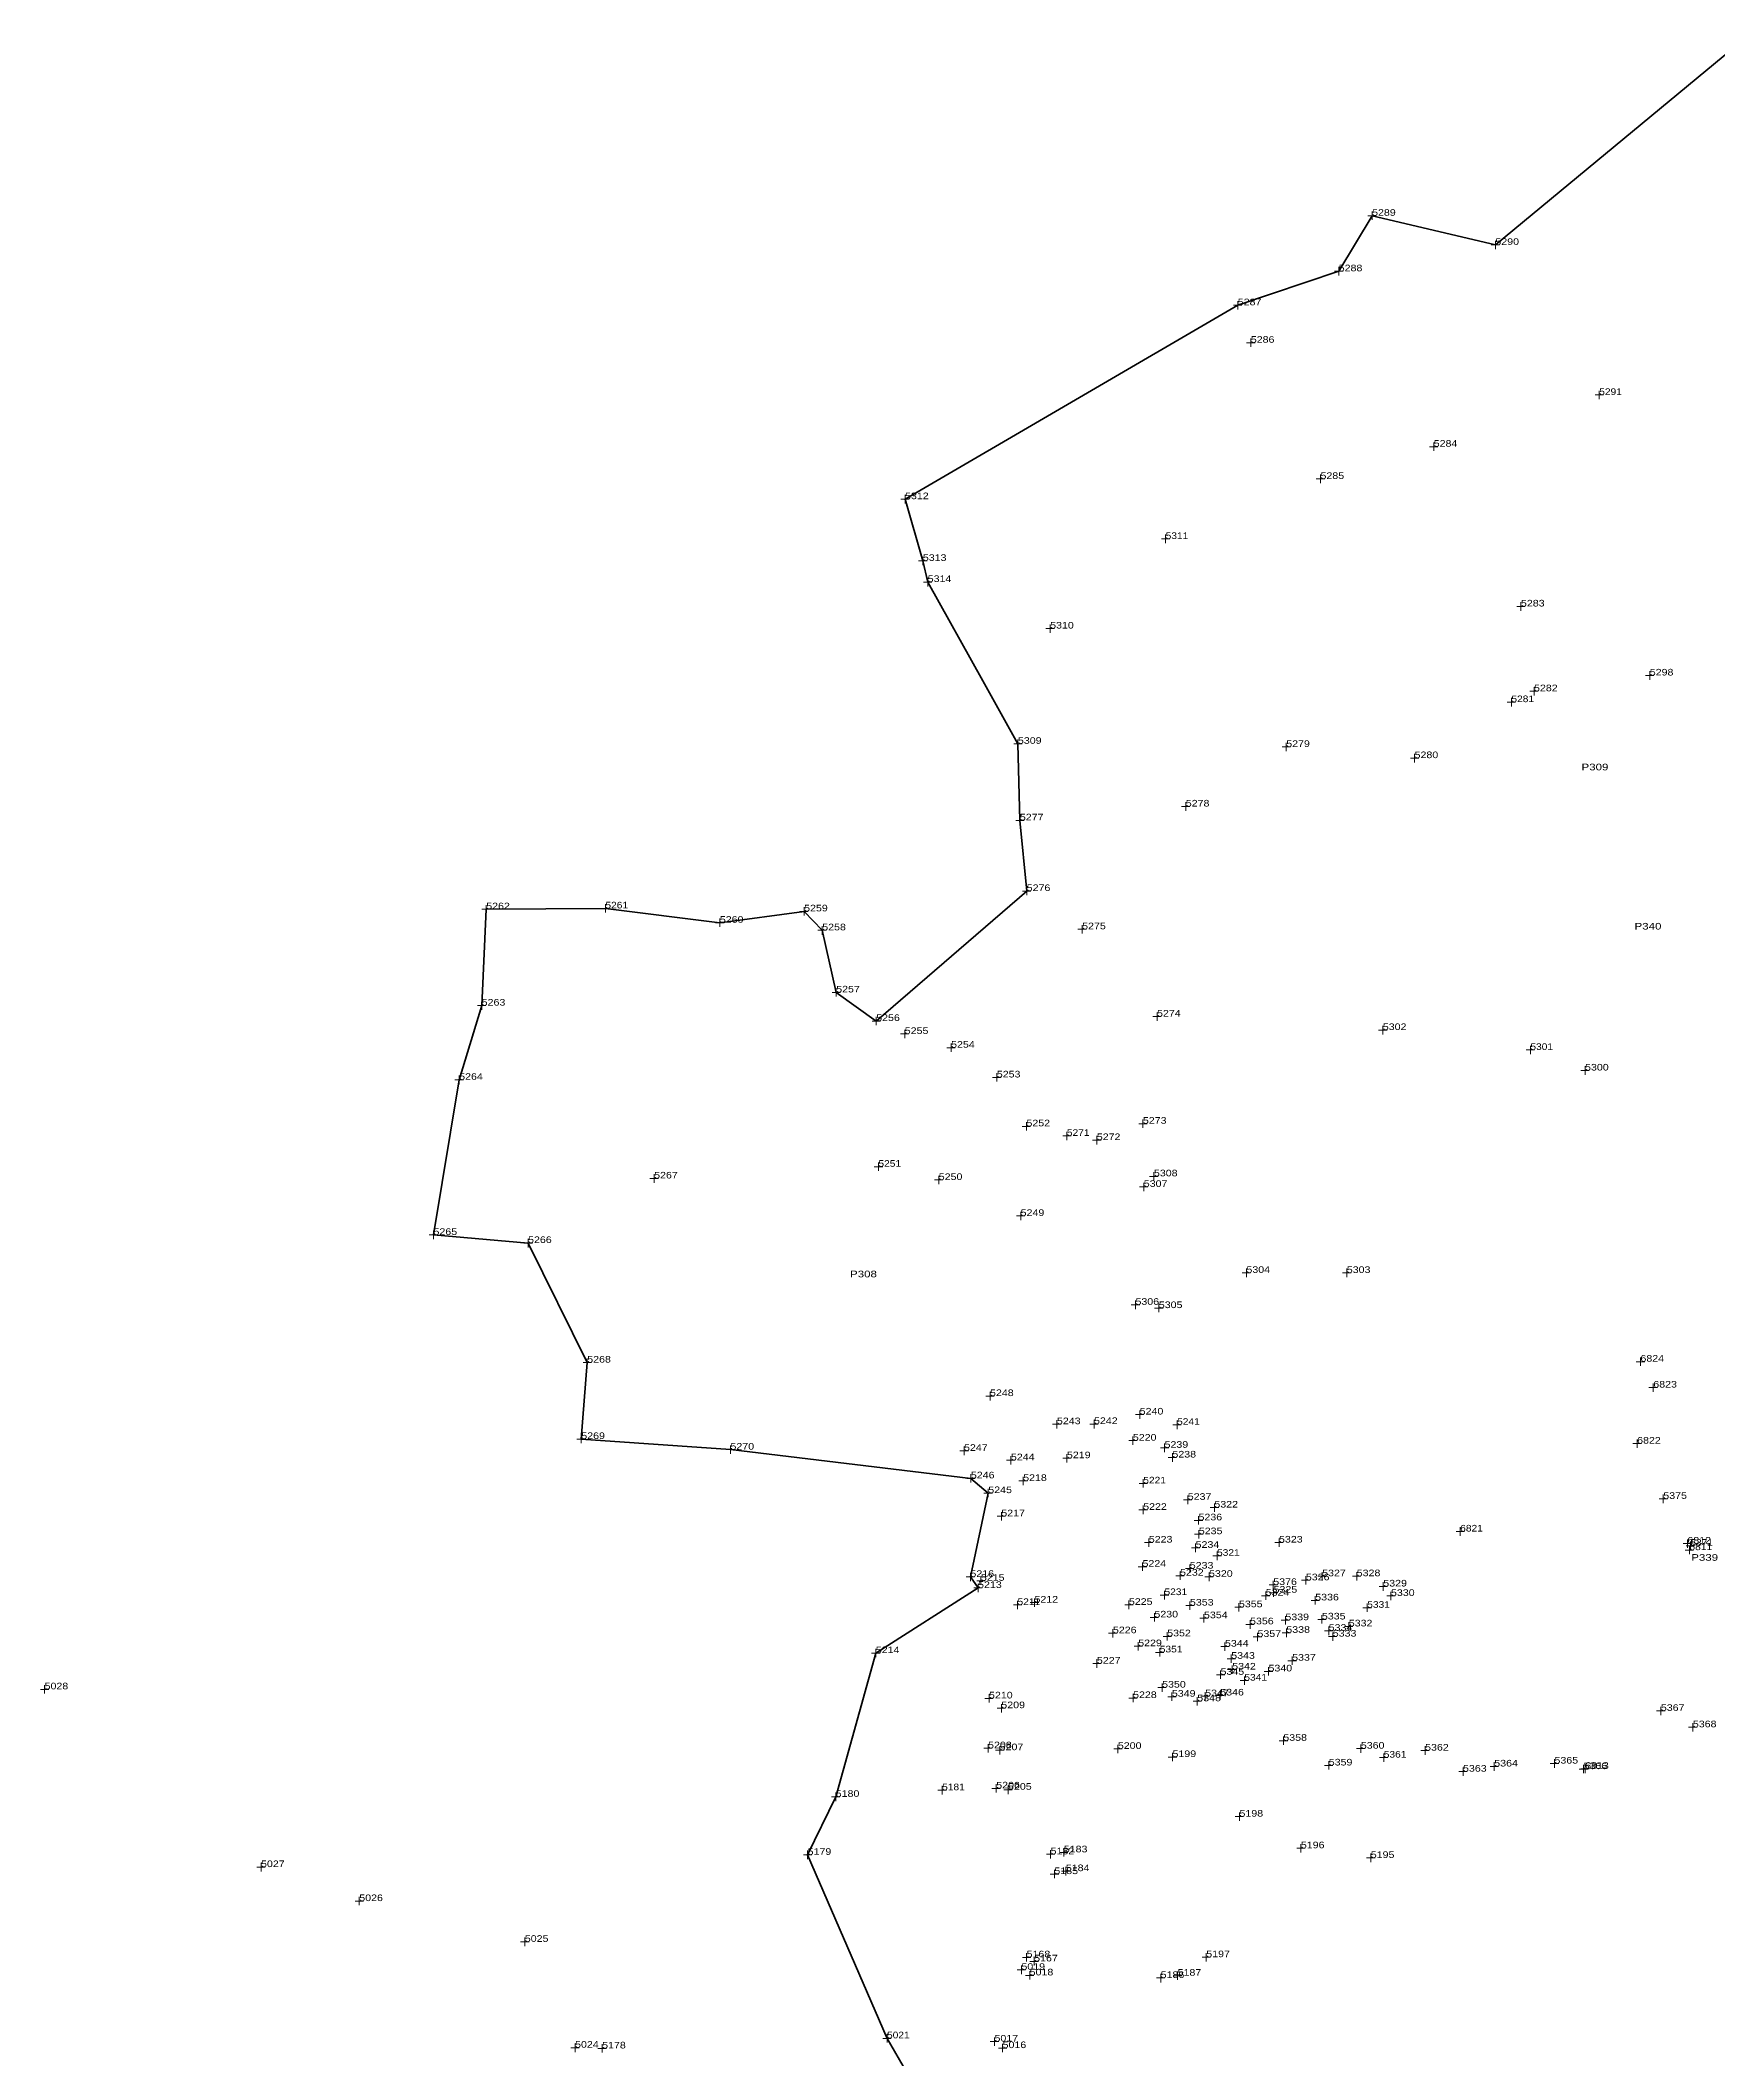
# Model space of a CAD drawing. Header units: metres. Extents: x 547847 to 551052, y 1837827 to 1840761.
# Drawn here: x 548018.8 to 548399.1, y 1839703.3 to 1840160.9 of the extents above; entities that cross this region are included whole.
import ezdxf

# ---------------------------------------------------------------- set-up
doc = ezdxf.new("R2010")
doc.units = ezdxf.units.M
doc.header["$LTSCALE"] = 0.6
doc.layers.add('4', color=7, linetype='Continuous', lineweight=13)
doc.layers.add('52', color=7, linetype='Continuous', lineweight=35)
doc.layers.add('5', color=7, linetype='Continuous')

msp = doc.modelspace()

# ---------------------------------------------------------------- linework, layer by layer
at = {"layer": '4'}
for p, q in [((548321.51, 1840121.18), (548319.61, 1840121.18)), ((548320.56, 1840120.23), (548320.56, 1840122.13)), ((548348.49, 1840113.63), (548348.49, 1840115.53)), ((548349.44, 1840114.58), (548347.54, 1840114.58)), ((548313.98, 1840108.6), (548312.05, 1840108.6)), ((548313, 1840107.65), (548313, 1840109.58)), ((548290.13, 1840099.92), (548290.13, 1840101.85)), ((548291.08, 1840100.9), (548289.18, 1840100.9)), ((548294.03, 1840092.4), (548292.13, 1840092.4)), ((548293.08, 1840091.45), (548293.08, 1840093.35)), ((548373, 1840080.58), (548371.07, 1840080.58)), ((548372.02, 1840079.63), (548372.02, 1840081.53)), ((548334.52, 1840067.89), (548334.52, 1840069.79)), ((548335.47, 1840068.84), (548333.57, 1840068.84)), ((548309.86, 1840061.54), (548307.92, 1840061.54)), ((548308.87, 1840060.59), (548308.87, 1840062.53)), ((548215.7, 1840056.96), (548213.76, 1840056.96)), ((548214.75, 1840056.01), (548214.75, 1840057.91)), ((548274.74, 1840047.94), (548272.84, 1840047.94)), ((548273.79, 1840046.99), (548273.79, 1840048.92)), ((548219.73, 1840042.97), (548217.79, 1840042.97)), ((548218.78, 1840041.98), (548218.78, 1840043.92)), ((548220.83, 1840038.18), (548218.9, 1840038.18)), ((548219.88, 1840037.2), (548219.88, 1840039.13)), ((548355.24, 1840032.64), (548353.34, 1840032.64)), ((548354.29, 1840031.69), (548354.29, 1840033.59)), ((548247.62, 1840026.66), (548247.62, 1840028.59)), ((548248.57, 1840027.64), (548246.67, 1840027.64)), ((548357.25, 1840012.44), (548357.25, 1840014.38)), ((548384.42, 1840017), (548382.52, 1840017)), ((548383.47, 1840016.05), (548383.47, 1840017.95)), ((548353.07, 1840010.96), (548351.17, 1840010.96)), ((548352.12, 1840009.97), (548352.12, 1840011.91)), ((548358.2, 1840013.43), (548356.3, 1840013.43)), ((548241.27, 1840001.52), (548239.37, 1840001.52)), ((548240.32, 1840000.57), (548240.32, 1840002.47)), ((548302.1, 1840000.81), (548300.16, 1840000.81)), ((548301.11, 1839999.86), (548301.11, 1840001.76)), ((548331.14, 1839998.27), (548329.24, 1839998.27)), ((548330.19, 1839997.32), (548330.19, 1839999.22)), ((548279.3, 1839987.31), (548277.4, 1839987.31)), ((548278.35, 1839986.32), (548278.35, 1839988.26)), ((548241.71, 1839984.16), (548239.81, 1839984.16)), ((548240.76, 1839983.21), (548240.76, 1839985.11)), ((548242.31, 1839967.2), (548242.31, 1839969.14)), ((548120.81, 1839964.01), (548118.88, 1839964.01)), ((548119.86, 1839963.06), (548119.86, 1839964.96)), ((548147.81, 1839964.21), (548145.91, 1839964.21)), ((548146.86, 1839963.26), (548146.86, 1839965.17)), ((548191.88, 1839962.59), (548191.88, 1839964.49)), ((548243.26, 1839968.15), (548241.36, 1839968.15)), ((548173.73, 1839960.96), (548171.79, 1839960.96)), ((548172.78, 1839960.01), (548172.78, 1839961.91)), ((548192.83, 1839963.54), (548190.93, 1839963.54)), ((548196.94, 1839959.25), (548195, 1839959.25)), ((548195.99, 1839958.26), (548195.99, 1839960.2)), ((548255.82, 1839959.49), (548253.88, 1839959.49)), ((548254.87, 1839958.54), (548254.87, 1839960.44)), ((548199.15, 1839944.22), (548199.15, 1839946.12)), ((548119.78, 1839942.19), (548117.88, 1839942.19)), ((548118.83, 1839941.24), (548118.83, 1839943.14)), ((548200.1, 1839945.17), (548198.2, 1839945.17)), ((548209.2, 1839938.7), (548207.26, 1839938.7)), ((548208.21, 1839937.75), (548208.21, 1839939.65)), ((548214.68, 1839934.81), (548214.68, 1839936.71)), ((548272.79, 1839939.71), (548270.86, 1839939.71)), ((548271.84, 1839938.76), (548271.84, 1839940.66)), ((548323.94, 1839936.65), (548322.04, 1839936.65)), ((548322.99, 1839935.66), (548322.99, 1839937.6)), ((548215.63, 1839935.76), (548213.73, 1839935.76)), ((548226.13, 1839932.65), (548224.23, 1839932.65)), ((548225.18, 1839931.7), (548225.18, 1839933.6)), ((548357.37, 1839932.15), (548355.44, 1839932.15)), ((548356.42, 1839931.2), (548356.42, 1839933.1)), ((548369.76, 1839927.48), (548367.86, 1839927.48)), ((548368.81, 1839926.53), (548368.81, 1839928.43)), ((548114.72, 1839925.37), (548112.78, 1839925.37)), ((548113.73, 1839924.42), (548113.73, 1839926.33)), ((548236.49, 1839925.91), (548234.59, 1839925.91)), ((548235.54, 1839924.96), (548235.54, 1839926.86)), ((548243.2, 1839914.83), (548241.3, 1839914.83)), ((548242.25, 1839913.88), (548242.25, 1839915.78)), ((548251.41, 1839911.72), (548251.41, 1839913.62)), ((548269.58, 1839915.42), (548267.68, 1839915.42)), ((548268.63, 1839914.47), (548268.63, 1839916.37)), ((548252.4, 1839912.67), (548250.46, 1839912.67)), ((548259.18, 1839911.71), (548257.24, 1839911.71)), ((548258.19, 1839910.72), (548258.19, 1839912.66)), ((548209.7, 1839905.67), (548207.76, 1839905.67)), ((548208.71, 1839904.72), (548208.71, 1839906.62)), ((548271.13, 1839902.55), (548271.13, 1839904.45)), ((548158.88, 1839903.01), (548156.95, 1839903.01)), ((548157.9, 1839902.02), (548157.9, 1839903.96)), ((548223.33, 1839902.67), (548221.43, 1839902.67)), ((548222.38, 1839901.72), (548222.38, 1839903.62)), ((548269.78, 1839901.11), (548267.88, 1839901.11)), ((548268.83, 1839900.16), (548268.83, 1839902.06)), ((548272.08, 1839903.5), (548270.14, 1839903.5)), ((548240.94, 1839893.57), (548240.94, 1839895.47)), ((548107.91, 1839889.27), (548107.91, 1839891.17)), ((548241.89, 1839894.52), (548239.99, 1839894.52)), ((548108.9, 1839890.22), (548106.96, 1839890.22)), ((548130.32, 1839888.39), (548128.39, 1839888.39)), ((548129.34, 1839887.4), (548129.34, 1839889.34)), ((548293.04, 1839881.62), (548291.14, 1839881.62)), ((548292.09, 1839880.67), (548292.09, 1839882.58)), ((548315.78, 1839881.6), (548313.84, 1839881.6)), ((548314.83, 1839880.65), (548314.83, 1839882.58)), ((548267.9, 1839874.38), (548266, 1839874.38)), ((548266.95, 1839873.43), (548266.95, 1839875.33)), ((548273.19, 1839873.64), (548271.25, 1839873.64)), ((548272.24, 1839872.69), (548272.24, 1839874.59)), ((548143.7, 1839861.29), (548141.8, 1839861.29)), ((548142.75, 1839860.33), (548142.75, 1839862.24)), ((548382.34, 1839861.5), (548380.41, 1839861.5)), ((548381.36, 1839860.55), (548381.36, 1839862.45)), ((548234, 1839852.72), (548234, 1839854.65)), ((548385.22, 1839855.63), (548383.28, 1839855.63)), ((548384.27, 1839854.68), (548384.27, 1839856.58)), ((548234.95, 1839853.7), (548233.05, 1839853.7)), ((548268.86, 1839849.52), (548266.96, 1839849.52)), ((548267.91, 1839848.57), (548267.91, 1839850.47)), ((548141.4, 1839843.02), (548141.4, 1839844.92)), ((548250.11, 1839847.33), (548248.18, 1839847.33)), ((548249.16, 1839846.38), (548249.16, 1839848.28)), ((548258.51, 1839847.37), (548256.61, 1839847.37)), ((548257.56, 1839846.38), (548257.56, 1839848.32)), ((548277.33, 1839847.19), (548275.4, 1839847.19)), ((548276.38, 1839846.24), (548276.38, 1839848.14)), ((548142.35, 1839843.97), (548140.42, 1839843.97)), ((548176.14, 1839841.56), (548174.2, 1839841.56)), ((548175.19, 1839840.61), (548175.19, 1839842.51)), ((548229.1, 1839841.29), (548227.16, 1839841.29)), ((548228.11, 1839840.34), (548228.11, 1839842.28)), ((548251.42, 1839838.67), (548251.42, 1839840.57)), ((548267.31, 1839843.6), (548265.41, 1839843.6)), ((548266.36, 1839842.65), (548266.36, 1839844.55)), ((548274.49, 1839841.98), (548272.59, 1839841.98)), ((548273.54, 1839841), (548273.54, 1839842.93)), ((548275.32, 1839838.83), (548275.32, 1839840.76)), ((548381.56, 1839842.93), (548379.66, 1839842.93)), ((548380.61, 1839841.98), (548380.61, 1839843.88)), ((548229.66, 1839834.1), (548229.66, 1839836)), ((548239.68, 1839839.16), (548237.74, 1839839.16)), ((548238.73, 1839838.21), (548238.73, 1839840.11)), ((548252.4, 1839839.62), (548250.47, 1839839.62)), ((548276.27, 1839839.78), (548274.37, 1839839.78)), ((548230.61, 1839835.05), (548228.71, 1839835.05)), ((548234.56, 1839831.71), (548232.62, 1839831.71)), ((548233.61, 1839830.76), (548233.61, 1839832.66)), ((548242.46, 1839834.47), (548240.55, 1839834.47)), ((548241.51, 1839833.48), (548241.51, 1839835.42)), ((548269.67, 1839833.9), (548267.77, 1839833.9)), ((548268.72, 1839832.95), (548268.72, 1839834.85)), ((548278.8, 1839829.2), (548278.8, 1839831.14)), ((548386.54, 1839829.46), (548386.54, 1839831.4)), ((548237.51, 1839826.45), (548235.61, 1839826.45)), ((548236.56, 1839825.5), (548236.56, 1839827.4)), ((548269.65, 1839827.92), (548267.72, 1839827.92)), ((548268.7, 1839826.94), (548268.7, 1839828.87)), ((548279.75, 1839830.19), (548277.85, 1839830.19)), ((548281.23, 1839824.59), (548281.23, 1839826.49)), ((548285.82, 1839828.44), (548283.88, 1839828.44)), ((548284.83, 1839827.49), (548284.83, 1839829.39)), ((548387.49, 1839830.41), (548385.59, 1839830.41)), ((548282.18, 1839825.54), (548280.28, 1839825.54)), ((548282.28, 1839822.4), (548280.35, 1839822.4)), ((548281.3, 1839821.45), (548281.3, 1839823.35)), ((548341.47, 1839823.01), (548339.57, 1839823.01)), ((548340.52, 1839822.06), (548340.52, 1839823.96)), ((548270.92, 1839820.51), (548269.01, 1839820.51)), ((548269.97, 1839819.56), (548269.97, 1839821.46)), ((548281.53, 1839819.31), (548279.63, 1839819.31)), ((548280.58, 1839818.36), (548280.58, 1839820.26)), ((548286.42, 1839817.5), (548284.48, 1839817.5)), ((548285.43, 1839816.55), (548285.43, 1839818.45)), ((548300.42, 1839820.51), (548298.51, 1839820.51)), ((548299.47, 1839819.56), (548299.47, 1839821.46)), ((548392.94, 1839820.27), (548391.04, 1839820.27)), ((548393.4, 1839818.79), (548391.5, 1839818.79)), ((548393.61, 1839819.78), (548391.68, 1839819.78)), ((548391.99, 1839819.32), (548391.99, 1839821.22)), ((548392.45, 1839817.84), (548392.45, 1839819.74)), ((548392.66, 1839818.83), (548392.66, 1839820.73)), ((548230.51, 1839812.72), (548228.61, 1839812.72)), ((548230.51, 1839812.72), (548228.61, 1839812.72)), ((548229.56, 1839811.74), (548229.56, 1839813.67)), ((548229.56, 1839811.74), (548229.56, 1839813.67)), ((548231.93, 1839810.89), (548231.93, 1839812.79)), ((548231.93, 1839810.89), (548231.93, 1839812.79)), ((548269.49, 1839815.02), (548267.59, 1839815.02)), ((548268.54, 1839814.07), (548268.54, 1839815.97)), ((548278, 1839812.99), (548276.1, 1839812.99)), ((548277.05, 1839812.04), (548277.05, 1839813.98)), ((548280.2, 1839814.6), (548278.3, 1839814.6)), ((548279.25, 1839813.62), (548279.25, 1839815.55)), ((548284.57, 1839812.74), (548282.67, 1839812.74)), ((548283.62, 1839811.79), (548283.62, 1839813.69)), ((548305.55, 1839811), (548305.55, 1839812.9)), ((548310.24, 1839812.87), (548308.3, 1839812.87)), ((548309.25, 1839811.88), (548309.25, 1839813.82)), ((548318.03, 1839812.88), (548316.13, 1839812.88)), ((548317.08, 1839811.93), (548317.08, 1839813.83)), ((548232.24, 1839810.21), (548230.34, 1839810.21)), ((548232.24, 1839810.21), (548230.34, 1839810.21)), ((548232.88, 1839811.84), (548230.98, 1839811.84)), ((548232.88, 1839811.84), (548230.98, 1839811.84)), ((548231.29, 1839809.26), (548231.29, 1839811.17)), ((548231.29, 1839809.26), (548231.29, 1839811.17)), ((548274.49, 1839808.6), (548272.58, 1839808.6)), ((548273.53, 1839807.62), (548273.53, 1839809.55)), ((548297.42, 1839808.47), (548295.52, 1839808.47)), ((548296.47, 1839807.52), (548296.47, 1839809.42)), ((548299.12, 1839810.89), (548297.22, 1839810.89)), ((548299.19, 1839809.14), (548297.29, 1839809.14)), ((548298.17, 1839809.9), (548298.17, 1839811.84)), ((548298.24, 1839808.19), (548298.24, 1839810.09)), ((548306.5, 1839811.95), (548304.6, 1839811.95)), ((548307.68, 1839806.44), (548307.68, 1839808.38)), ((548324.05, 1839810.55), (548322.15, 1839810.55)), ((548323.1, 1839809.56), (548323.1, 1839811.5)), ((548325.79, 1839808.41), (548323.86, 1839808.41)), ((548324.84, 1839807.42), (548324.84, 1839809.36)), ((548241.18, 1839806.36), (548239.28, 1839806.36)), ((548240.23, 1839805.41), (548240.23, 1839807.31)), ((548245.02, 1839806.91), (548243.12, 1839806.91)), ((548244.07, 1839805.96), (548244.07, 1839807.86)), ((548266.41, 1839806.39), (548264.51, 1839806.39)), ((548265.46, 1839805.44), (548265.46, 1839807.34)), ((548272.19, 1839803.53), (548270.25, 1839803.53)), ((548271.24, 1839802.58), (548271.24, 1839804.52)), ((548280.24, 1839806.23), (548278.34, 1839806.23)), ((548279.29, 1839805.28), (548279.29, 1839807.18)), ((548282.47, 1839802.38), (548282.47, 1839804.31)), ((548291.34, 1839805.85), (548289.44, 1839805.85)), ((548290.39, 1839804.9), (548290.39, 1839806.8)), ((548300.92, 1839801.96), (548300.92, 1839803.86)), ((548308.63, 1839807.39), (548306.73, 1839807.39)), ((548309.19, 1839802.13), (548309.19, 1839804.03)), ((548320.41, 1839805.72), (548318.48, 1839805.72)), ((548319.46, 1839804.77), (548319.46, 1839806.67)), ((548262.79, 1839799.96), (548260.86, 1839799.96)), ((548262.79, 1839799.96), (548260.86, 1839799.96)), ((548261.84, 1839799.01), (548261.84, 1839800.91)), ((548261.84, 1839799.01), (548261.84, 1839800.91)), ((548275.09, 1839799.25), (548273.19, 1839799.25)), ((548274.14, 1839798.3), (548274.14, 1839800.2)), ((548283.42, 1839803.36), (548281.52, 1839803.36)), ((548293.86, 1839801.97), (548291.96, 1839801.97)), ((548292.91, 1839800.98), (548292.91, 1839802.92)), ((548295.54, 1839799.12), (548293.64, 1839799.12)), ((548294.59, 1839798.17), (548294.59, 1839800.07)), ((548301.87, 1839802.91), (548299.97, 1839802.91)), ((548302.08, 1839800.05), (548300.18, 1839800.05)), ((548301.13, 1839799.1), (548301.13, 1839801.04)), ((548310.14, 1839803.08), (548308.24, 1839803.08)), ((548311.68, 1839800.51), (548309.78, 1839800.51)), ((548312.6, 1839799.2), (548310.66, 1839799.2)), ((548310.73, 1839799.52), (548310.73, 1839801.46)), ((548311.65, 1839798.25), (548311.65, 1839800.15)), ((548316.23, 1839801.5), (548314.33, 1839801.5)), ((548315.28, 1839800.55), (548315.28, 1839802.48)), ((548209.07, 1839795.45), (548207.17, 1839795.45)), ((548208.12, 1839794.5), (548208.12, 1839796.4)), ((548268.53, 1839797.02), (548266.62, 1839797.02)), ((548268.53, 1839797.02), (548266.62, 1839797.02)), ((548267.57, 1839796.07), (548267.57, 1839797.97)), ((548267.57, 1839796.07), (548267.57, 1839797.97)), ((548273.41, 1839795.61), (548271.51, 1839795.61)), ((548272.46, 1839794.66), (548272.46, 1839796.56)), ((548288.18, 1839796.92), (548286.28, 1839796.92)), ((548287.23, 1839795.97), (548287.23, 1839797.87)), ((548288.65, 1839793.22), (548288.65, 1839795.12)), ((548302.45, 1839792.78), (548302.45, 1839794.72)), ((548259.17, 1839793.07), (548257.27, 1839793.07)), ((548259.17, 1839793.07), (548257.27, 1839793.07)), ((548258.22, 1839792.12), (548258.22, 1839794.06)), ((548258.22, 1839792.12), (548258.22, 1839794.06)), ((548287.17, 1839790.54), (548285.27, 1839790.54)), ((548286.22, 1839789.59), (548286.22, 1839791.49)), ((548289.6, 1839794.17), (548287.7, 1839794.17)), ((548289.81, 1839791.73), (548287.91, 1839791.73)), ((548288.86, 1839790.74), (548288.86, 1839792.68)), ((548291.62, 1839788.27), (548291.62, 1839790.17)), ((548298.04, 1839791.3), (548296.14, 1839791.3)), ((548297.09, 1839790.35), (548297.09, 1839792.25)), ((548303.44, 1839793.73), (548301.5, 1839793.73)), ((548020.75, 1839787.24), (548018.85, 1839787.24)), ((548019.8, 1839786.29), (548019.8, 1839788.22)), ((548233.77, 1839784.23), (548233.77, 1839786.13)), ((548267.36, 1839785.27), (548265.46, 1839785.27)), ((548267.36, 1839785.27), (548265.46, 1839785.27)), ((548266.41, 1839784.32), (548266.41, 1839786.22)), ((548266.41, 1839784.32), (548266.41, 1839786.22)), ((548273.94, 1839787.64), (548272.04, 1839787.64)), ((548272.99, 1839786.69), (548272.99, 1839788.59)), ((548276.18, 1839785.57), (548274.25, 1839785.57)), ((548275.2, 1839784.62), (548275.2, 1839786.56)), ((548280.96, 1839783.6), (548280.96, 1839785.5)), ((548283.69, 1839785.67), (548281.79, 1839785.67)), ((548282.74, 1839784.72), (548282.74, 1839786.62)), ((548287.14, 1839785.85), (548285.21, 1839785.85)), ((548286.16, 1839784.9), (548286.16, 1839786.8)), ((548292.57, 1839789.22), (548290.64, 1839789.22)), ((548234.72, 1839785.18), (548232.82, 1839785.18)), ((548237.54, 1839782.97), (548235.61, 1839782.97)), ((548236.56, 1839782.02), (548236.56, 1839783.92)), ((548281.94, 1839784.55), (548280.01, 1839784.55)), ((548386.93, 1839782.36), (548385.03, 1839782.36)), ((548385.98, 1839781.41), (548385.98, 1839783.31)), ((548300.45, 1839774.63), (548300.45, 1839776.53)), ((548394.18, 1839778.65), (548392.28, 1839778.65)), ((548393.23, 1839777.66), (548393.23, 1839779.6)), ((548234.51, 1839773.88), (548232.58, 1839773.88)), ((548233.56, 1839772.9), (548233.56, 1839774.83)), ((548237.18, 1839773.45), (548235.24, 1839773.45)), ((548236.19, 1839772.46), (548236.19, 1839774.4)), ((548263.91, 1839773.75), (548262.01, 1839773.75)), ((548262.96, 1839772.76), (548262.96, 1839774.7)), ((548276.29, 1839771.9), (548274.39, 1839771.9)), ((548275.34, 1839770.95), (548275.34, 1839772.88)), ((548301.44, 1839775.58), (548299.5, 1839775.58)), ((548318.96, 1839773.8), (548317.06, 1839773.8)), ((548318.01, 1839772.85), (548318.01, 1839774.75)), ((548324.15, 1839771.77), (548322.25, 1839771.77)), ((548323.2, 1839770.78), (548323.2, 1839772.72)), ((548333.52, 1839773.36), (548331.62, 1839773.36)), ((548332.57, 1839772.41), (548332.57, 1839774.34)), ((548311.69, 1839769.99), (548309.79, 1839769.99)), ((548310.74, 1839769.04), (548310.74, 1839770.94)), ((548342.11, 1839768.59), (548340.21, 1839768.59)), ((548341.16, 1839767.64), (548341.16, 1839769.55)), ((548349.2, 1839769.76), (548347.29, 1839769.76)), ((548348.24, 1839768.81), (548348.24, 1839770.74)), ((548362.86, 1839770.42), (548360.93, 1839770.42)), ((548361.88, 1839769.47), (548361.88, 1839771.4)), ((548369.41, 1839769.16), (548367.51, 1839769.16)), ((548369.77, 1839769.23), (548367.87, 1839769.23)), ((548368.46, 1839768.21), (548368.46, 1839770.11)), ((548368.82, 1839768.28), (548368.82, 1839770.18)), ((548199.99, 1839762.88), (548198.09, 1839762.88)), ((548199.04, 1839761.9), (548199.04, 1839763.83)), ((548224.14, 1839764.38), (548222.2, 1839764.38)), ((548223.15, 1839763.43), (548223.15, 1839765.36)), ((548236.36, 1839764.78), (548234.42, 1839764.78)), ((548235.41, 1839763.83), (548235.41, 1839765.76)), ((548239.03, 1839764.49), (548237.13, 1839764.49)), ((548238.08, 1839763.5), (548238.08, 1839765.44)), ((548291.46, 1839758.39), (548289.55, 1839758.39)), ((548290.51, 1839757.44), (548290.51, 1839759.34)), ((548193.66, 1839749.74), (548191.73, 1839749.74)), ((548192.68, 1839748.79), (548192.68, 1839750.69)), ((548248.67, 1839749.87), (548246.77, 1839749.87)), ((548247.72, 1839748.92), (548247.72, 1839750.83)), ((548251.66, 1839750.3), (548249.76, 1839750.3)), ((548250.71, 1839749.35), (548250.71, 1839751.25)), ((548305.37, 1839751.23), (548303.47, 1839751.23)), ((548304.42, 1839750.28), (548304.42, 1839752.18)), ((548321.25, 1839749.03), (548319.31, 1839749.03)), ((548320.26, 1839748.08), (548320.26, 1839750.02)), ((548069.79, 1839746.96), (548067.89, 1839746.96)), ((548068.84, 1839745.97), (548068.84, 1839747.91)), ((548249.56, 1839745.37), (548247.63, 1839745.37)), ((548248.58, 1839744.42), (548248.58, 1839746.32)), ((548252.12, 1839746.04), (548250.22, 1839746.04)), ((548251.17, 1839745.08), (548251.17, 1839746.99)), ((548091.1, 1839738.3), (548091.1, 1839740.24)), ((548092.05, 1839739.25), (548090.15, 1839739.25)), ((548128.6, 1839729.07), (548128.6, 1839731)), ((548129.55, 1839730.02), (548127.65, 1839730.02)), ((548243.28, 1839726.5), (548241.34, 1839726.5)), ((548242.29, 1839725.55), (548242.29, 1839727.45)), ((548244, 1839724.63), (548244, 1839726.53)), ((548283.94, 1839726.54), (548282.04, 1839726.54)), ((548282.99, 1839725.59), (548282.99, 1839727.49)), ((548242.06, 1839723.68), (548240.16, 1839723.68)), ((548241.11, 1839722.7), (548241.11, 1839724.63)), ((548243.93, 1839722.41), (548242.03, 1839722.41)), ((548242.98, 1839721.46), (548242.98, 1839723.4)), ((548244.98, 1839725.58), (548243.05, 1839725.58)), ((548273.61, 1839721.83), (548271.71, 1839721.83)), ((548272.66, 1839720.84), (548272.66, 1839722.78)), ((548277.48, 1839722.34), (548275.55, 1839722.34)), ((548276.5, 1839721.39), (548276.5, 1839723.29)), ((548211.61, 1839708.15), (548209.71, 1839708.15)), ((548210.66, 1839707.2), (548210.66, 1839709.14)), ((548236, 1839707.43), (548234.06, 1839707.43)), ((548235.01, 1839706.44), (548235.01, 1839708.38)), ((548140.94, 1839706.03), (548139.04, 1839706.03)), ((548139.99, 1839705.04), (548139.99, 1839706.98)), ((548147.1, 1839705.86), (548145.17, 1839705.86)), ((548146.12, 1839704.91), (548146.12, 1839706.84)), ((548237.84, 1839705.94), (548235.9, 1839705.94)), ((548236.85, 1839704.99), (548236.85, 1839706.89))]:
    msp.add_line(p, q, dxfattribs=at)
at = {"layer": '52'}
for points in [[(548290.13, 1840100.9), (548313, 1840108.6), (548320.56, 1840121.18), (548348.49, 1840114.58), (548404.48, 1840160.93), (548422.46, 1840148.22)], [(548232.36, 1840015.8), (548219.88, 1840038.18), (548218.78, 1840042.97), (548214.75, 1840056.96), (548290.13, 1840100.9)], [(548240.76, 1839984.16), (548240.32, 1840001.52), (548232.36, 1840015.8)], [(548129.34, 1839888.39), (548107.91, 1839890.22), (548113.73, 1839925.37), (548118.83, 1839942.19), (548119.86, 1839964.01), (548146.86, 1839964.21), (548172.78, 1839960.96), (548191.88, 1839963.54), (548195.99, 1839959.25), (548199.15, 1839945.17), (548208.21, 1839938.7), (548242.31, 1839968.15), (548240.76, 1839984.16)], [(548229.66, 1839835.05), (548175.19, 1839841.56), (548141.4, 1839843.97), (548142.75, 1839861.29), (548129.34, 1839888.39)], [(548231.29, 1839810.21), (548229.56, 1839812.72), (548233.61, 1839831.71), (548229.66, 1839835.05)], [(548199.04, 1839762.88), (548208.12, 1839795.45), (548231.29, 1839810.21)], [(548231.49, 1839692.41), (548219.61, 1839692.68), (548210.66, 1839708.15), (548192.68, 1839749.74), (548199.04, 1839762.88)]]:
    msp.add_lwpolyline(points, dxfattribs=at)

# ---------------------------------------------------------------- texts
at = {"layer": '5'}
for s, width, p in [('5289', 1.2, (548320.56, 1840121.18)), ('5290', 1.2, (548348.49, 1840114.58)), ('5288', 1.2, (548313, 1840108.6)), ('5287', 1.2, (548290.13, 1840100.9)), ('5286', 1.2, (548293.08, 1840092.4)), ('5291', 1.15, (548372.02, 1840080.58)), ('5284', 1.2, (548334.52, 1840068.84)), ('5285', 1.2, (548308.87, 1840061.54)), ('5312', 1.2, (548214.75, 1840056.96)), ('5311', 1.15, (548273.79, 1840047.94)), ('5313', 1.2, (548218.78, 1840042.97)), ('5314', 1.2, (548219.88, 1840038.18)), ('5283', 1.2, (548354.29, 1840032.64)), ('5310', 1.2, (548247.62, 1840027.64)), ('5282', 1.2, (548357.25, 1840013.43)), ('5298', 1.2, (548383.47, 1840017)), ('5281', 1.15, (548352.12, 1840010.96)), ('5309', 1.2, (548240.32, 1840001.52)), ('5279', 1.2, (548301.11, 1840000.81)), ('5280', 1.2, (548330.19, 1839998.27)), ('P309 ', 1.3, (548368.01, 1839995.51)), ('5278', 1.2, (548278.35, 1839987.31)), ('5277', 1.2, (548240.76, 1839984.16)), ('5276', 1.2, (548242.31, 1839968.15)), ('5262', 1.2, (548119.86, 1839964.01)), ('5261', 1.15, (548146.86, 1839964.21)), ('5259', 1.2, (548191.88, 1839963.54)), ('5260', 1.2, (548172.78, 1839960.96)), ('5258', 1.2, (548195.99, 1839959.25)), ('5275', 1.2, (548254.87, 1839959.49)), ('P340 ', 1.3, (548380.02, 1839959.43)), ('5257', 1.2, (548199.15, 1839945.17)), ('5263', 1.2, (548118.83, 1839942.19)), ('5274', 1.2, (548271.84, 1839939.71)), ('5256', 1.2, (548208.21, 1839938.7)), ('5255', 1.2, (548214.68, 1839935.76)), ('5302', 1.2, (548322.99, 1839936.65)), ('5254', 1.2, (548225.18, 1839932.65)), ('5301', 1.15, (548356.42, 1839932.15)), ('5253', 1.2, (548235.54, 1839925.91)), ('5300', 1.2, (548368.81, 1839927.48)), ('5264', 1.2, (548113.73, 1839925.37)), ('5252', 1.2, (548242.25, 1839914.83)), ('5271', 1.15, (548251.41, 1839912.67)), ('5273', 1.2, (548268.63, 1839915.42)), ('5272', 1.2, (548258.19, 1839911.71)), ('5267', 1.2, (548157.9, 1839903.01)), ('5251', 1.15, (548208.71, 1839905.67)), ('5250', 1.2, (548222.38, 1839902.67)), ('5308', 1.2, (548271.13, 1839903.5)), ('5307', 1.2, (548268.83, 1839901.11)), ('5249', 1.2, (548240.94, 1839894.52)), ('5265', 1.2, (548107.91, 1839890.22)), ('5266', 1.2, (548129.34, 1839888.39)), ('P308 ', 1.3, (548202.28, 1839880.62)), ('5304', 1.2, (548292.09, 1839881.62)), ('5303', 1.2, (548314.83, 1839881.6)), ('5306', 1.2, (548266.95, 1839874.38)), ('5305', 1.2, (548272.24, 1839873.64)), ('6824', 1.2, (548381.36, 1839861.5)), ('5268', 1.2, (548142.75, 1839861.29)), ('5248', 1.2, (548234, 1839853.7)), ('6823', 1.2, (548384.27, 1839855.63)), ('5240', 1.2, (548267.91, 1839849.52)), ('5269', 1.2, (548141.4, 1839843.97)), ('5243', 1.2, (548249.16, 1839847.33)), ('5242', 1.2, (548257.56, 1839847.37)), ('5220', 1.2, (548266.36, 1839843.6)), ('5241', 1.15, (548276.38, 1839847.19)), ('5270', 1.2, (548175.19, 1839841.56)), ('5247', 1.2, (548228.11, 1839841.29)), ('5244', 1.2, (548238.73, 1839839.16)), ('5219', 1.2, (548251.42, 1839839.62)), ('5239', 1.2, (548273.54, 1839841.98)), ('5238', 1.2, (548275.32, 1839839.78)), ('6822', 1.2, (548380.61, 1839842.93)), ('5246', 1.2, (548229.66, 1839835.05)), ('5218', 1.2, (548241.51, 1839834.47)), ('5245', 1.2, (548233.61, 1839831.71)), ('5221', 1.15, (548268.72, 1839833.9)), ('5237', 1.2, (548278.8, 1839830.19)), ('5375', 1.2, (548386.54, 1839830.41)), ('5217', 1.2, (548236.56, 1839826.45)), ('5222', 1.2, (548268.7, 1839827.92)), ('5236', 1.2, (548281.23, 1839825.54)), ('5322', 1.2, (548284.83, 1839828.44)), ('5223', 1.2, (548269.97, 1839820.51)), ('5235', 1.2, (548281.3, 1839822.4)), ('5323', 1.2, (548299.47, 1839820.51)), ('6821', 1.15, (548340.52, 1839823.01)), ('5234', 1.2, (548280.58, 1839819.31)), ('5321', 1.15, (548285.43, 1839817.5)), ('6812', 1.2, (548391.99, 1839820.27)), ('6811', 1.15, (548392.45, 1839818.79)), ('5371', 1.15, (548392.66, 1839819.78)), ('P339 ', 1.3, (548392.86, 1839816.38)), ('5216', 1.2, (548229.56, 1839812.72)), ('5216', 1.2, (548229.56, 1839812.72)), ('5215', 1.2, (548231.93, 1839811.84)), ('5215', 1.2, (548231.93, 1839811.84)), ('5224', 1.2, (548268.54, 1839815.02)), ('5232', 1.2, (548277.05, 1839812.99)), ('5233', 1.2, (548279.25, 1839814.6)), ('5320', 1.2, (548283.62, 1839812.74)), ('5326', 1.2, (548305.55, 1839811.95)), ('5327', 1.2, (548309.25, 1839812.87)), ('5328', 1.2, (548317.08, 1839812.88)), ('5213', 1.2, (548231.29, 1839810.21)), ('5213', 1.2, (548231.29, 1839810.21)), ('5212', 1.2, (548244.07, 1839806.91)), ('5212', 1.2, (548244.07, 1839806.91)), ('5231', 1.15, (548273.53, 1839808.6)), ('5324', 1.2, (548296.47, 1839808.47)), ('5376', 1.2, (548298.17, 1839810.89)), ('5325', 1.2, (548298.24, 1839809.14)), ('5336', 1.2, (548307.68, 1839807.39)), ('5329', 1.2, (548323.1, 1839810.55)), ('5330', 1.2, (548324.84, 1839808.41)), ('5211', 1.15, (548240.23, 1839806.36)), ('5211', 1.15, (548240.23, 1839806.36)), ('5225', 1.2, (548265.46, 1839806.39)), ('5230', 1.2, (548271.24, 1839803.53)), ('5353', 1.2, (548279.29, 1839806.23)), ('5354', 1.2, (548282.47, 1839803.36)), ('5355', 1.2, (548290.39, 1839805.85)), ('5339', 1.2, (548300.92, 1839802.91)), ('5335', 1.2, (548309.19, 1839803.08)), ('5331', 1.15, (548319.46, 1839805.72)), ('5226', 1.2, (548261.84, 1839799.96)), ('5226', 1.2, (548261.84, 1839799.96)), ('5352', 1.2, (548274.14, 1839799.25)), ('5356', 1.2, (548292.91, 1839801.97)), ('5357', 1.2, (548294.59, 1839799.12)), ('5338', 1.2, (548301.13, 1839800.05)), ('5334', 1.2, (548310.73, 1839800.51)), ('5333', 1.2, (548311.65, 1839799.2)), ('5332', 1.2, (548315.28, 1839801.5)), ('5214', 1.2, (548208.12, 1839795.45)), ('5227', 1.2, (548258.22, 1839793.07)), ('5227', 1.2, (548258.22, 1839793.07)), ('5229', 1.2, (548267.57, 1839797.02)), ('5229', 1.2, (548267.57, 1839797.02)), ('5351', 1.15, (548272.46, 1839795.61)), ('5344', 1.2, (548287.23, 1839796.92)), ('5343', 1.2, (548288.65, 1839794.17)), ('5337', 1.2, (548302.45, 1839793.73)), ('5345', 1.2, (548286.22, 1839790.54)), ('5342', 1.2, (548288.86, 1839791.73)), ('5341', 1.15, (548291.62, 1839789.22)), ('5340', 1.2, (548297.09, 1839791.3)), ('5028', 1.2, (548019.8, 1839787.24)), ('5210', 1.2, (548233.77, 1839785.18)), ('5228', 1.2, (548266.41, 1839785.27)), ('5228', 1.2, (548266.41, 1839785.27)), ('5350', 1.2, (548272.99, 1839787.64)), ('5350', 1.2, (548272.99, 1839787.64)), ('5349', 1.2, (548275.2, 1839785.57)), ('5349', 1.2, (548275.2, 1839785.57)), ('5348', 1.2, (548280.96, 1839784.55)), ('5348', 1.2, (548280.96, 1839784.55)), ('5347', 1.2, (548282.74, 1839785.67)), ('5347', 1.2, (548282.74, 1839785.67)), ('5346', 1.2, (548286.16, 1839785.85)), ('5346', 1.2, (548286.16, 1839785.85)), ('5209', 1.2, (548236.56, 1839782.97)), ('5367', 1.2, (548385.98, 1839782.36)), ('5358', 1.2, (548300.45, 1839775.58)), ('5358', 1.2, (548300.45, 1839775.58)), ('5368', 1.2, (548393.23, 1839778.65)), ('5208', 1.2, (548233.56, 1839773.88)), ('5207', 1.2, (548236.19, 1839773.45)), ('5200', 1.2, (548262.96, 1839773.75)), ('5199', 1.2, (548275.34, 1839771.9)), ('5359', 1.2, (548310.74, 1839769.99)), ('5359', 1.2, (548310.74, 1839769.99)), ('5360', 1.2, (548318.01, 1839773.8)), ('5360', 1.2, (548318.01, 1839773.8)), ('5361', 1.15, (548323.2, 1839771.77)), ('5361', 1.15, (548323.2, 1839771.77)), ('5362', 1.2, (548332.57, 1839773.36)), ('5365', 1.2, (548361.88, 1839770.42)), ('5363', 1.2, (548341.16, 1839768.59)), ('5364', 1.2, (548348.24, 1839769.76)), ('5366', 1.2, (548368.46, 1839769.16)), ('6813', 1.2, (548368.82, 1839769.23)), ('5180', 1.2, (548199.04, 1839762.88)), ('5181', 1.15, (548223.15, 1839764.38)), ('5206', 1.2, (548235.41, 1839764.78)), ('5205', 1.2, (548238.08, 1839764.49)), ('5198', 1.2, (548290.51, 1839758.39)), ('5179', 1.2, (548192.68, 1839749.74)), ('5182', 1.2, (548247.72, 1839749.87)), ('5183', 1.2, (548250.71, 1839750.3)), ('5196', 1.2, (548304.42, 1839751.23)), ('5195', 1.2, (548320.26, 1839749.03)), ('5027', 1.2, (548068.84, 1839746.96)), ('5185', 1.2, (548248.58, 1839745.37)), ('5184', 1.2, (548251.17, 1839746.04)), ('5026', 1.2, (548091.1, 1839739.25)), ('5025', 1.2, (548128.6, 1839730.02)), ('5168', 1.2, (548242.29, 1839726.5)), ('5167', 1.2, (548244, 1839725.58)), ('5197', 1.2, (548282.99, 1839726.54)), ('5019', 1.2, (548241.11, 1839723.68)), ('5018', 1.2, (548242.98, 1839722.41)), ('5186', 1.2, (548272.66, 1839721.83)), ('5187', 1.2, (548276.5, 1839722.34)), ('5024', 1.2, (548139.99, 1839706.03)), ('5021', 1.15, (548210.66, 1839708.15)), ('5017', 1.2, (548235.01, 1839707.43)), ('5016', 1.2, (548236.85, 1839705.94)), ('5178', 1.2, (548146.12, 1839705.86))]:
    msp.add_text(s, height=1.5, dxfattribs=dict(at, width=width)).set_placement(p)

doc.saveas('drawing.dxf')
